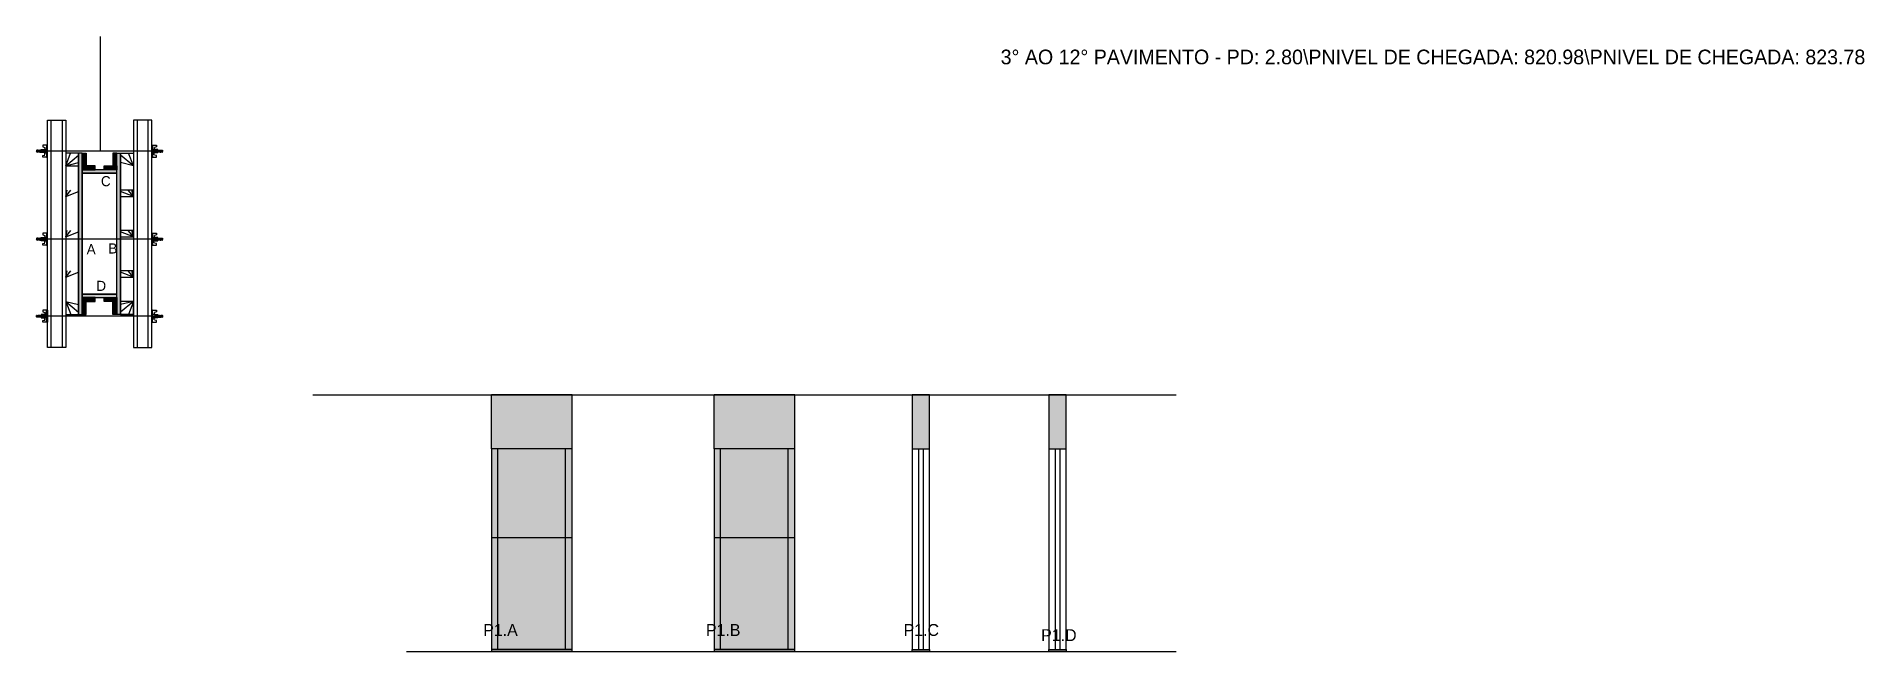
# Model space of a CAD drawing. Header units: metres. Extents: x 4302 to 6297, y 12118 to 12788.
import ezdxf

# ---------------------------------------------------------------- set-up
doc = ezdxf.new("R2010")
doc.units = ezdxf.units.M
for name, color, linetype in [('CHAPA', 7, 'Continuous'), ('COTA', 7, 'Continuous'), ('Hachura', 7, 'Continuous'), ('Madeira', 7, 'Continuous'), ('NOMENCLATURA', 7, 'Continuous'), ('Nível', 7, 'Continuous'), ('Painéis', 7, 'Continuous'), ('Perfil Metálico', 7, 'Continuous'), ('SARR_2.2x7', 7, 'Continuous'), ('SARRAFO', 7, 'Continuous'), ('Texto Seção', 7, 'Continuous'), ('TEXTO_GERAL', 7, 'Continuous')]:
    doc.layers.add(name, color=color, linetype=linetype)

msp = doc.modelspace()

# ---------------------------------------------------------------- hatches: boundary and pattern name
at = {"layer": 'COTA'}
h = msp.add_hatch(color=7, dxfattribs=at)
h.dxf.hatch_style = 1
h.paths.add_polyline_path([(4798.5, 12338.5), (4886.5, 12338.5), (4886.5, 12338.5), (4886.5, 12397.5), (4886.5, 12397.5), (4798.5, 12397.5), (4798.5, 12397.5), (4798.5, 12338.5)])
h = msp.add_hatch(color=7, dxfattribs=at)
h.dxf.hatch_style = 1
h.paths.add_polyline_path([(5041.5, 12338.5), (5129.5, 12338.5), (5129.5, 12338.5), (5129.5, 12397.5), (5129.5, 12397.5), (5041.5, 12397.5), (5041.5, 12397.5), (5041.5, 12338.5)])
h = msp.add_hatch(color=7, dxfattribs=at)
h.dxf.hatch_style = 1
h.paths.add_polyline_path([(5276.7, 12338.5), (5276.7, 12397.5), (5276.7, 12397.5), (5257.7, 12397.5), (5257.7, 12397.5), (5257.7, 12338.5), (5257.7, 12338.5), (5276.7, 12338.5)])
h = msp.add_hatch(color=7, dxfattribs=at)
h.dxf.hatch_style = 1
h.paths.add_polyline_path([(5406.6, 12397.5), (5406.6, 12338.5), (5406.6, 12338.5), (5425.6, 12338.5), (5425.6, 12338.5), (5425.6, 12397.5), (5425.6, 12397.5), (5406.6, 12397.5)])
at = {"layer": 'Hachura'}
h = msp.add_hatch(color=7, dxfattribs=at)
h.dxf.hatch_style = 1
h.paths.add_polyline_path([(4352, 12661.2), (4348, 12661.2), (4348, 12661.2), (4348, 12485.2), (4348, 12485.2), (4352, 12485.2), (4352, 12485.2), (4352, 12661.2)])
h = msp.add_hatch(color=7, dxfattribs=at)
h.dxf.hatch_style = 1
h.paths.add_polyline_path([(4352, 12647.2), (4356.4, 12647.2), (4356.4, 12647.2), (4356.4, 12661.2), (4356.4, 12661.2), (4352, 12661.2), (4352, 12661.2), (4352, 12647.2)])
h = msp.add_hatch(color=7, dxfattribs=at)
h.dxf.hatch_style = 1
h.paths.add_polyline_path([(4352, 12642.8), (4352, 12647.2), (4352, 12647.2), (4366, 12647.2), (4366, 12647.2), (4366, 12642.8), (4366, 12642.8), (4352, 12642.8)])
h = msp.add_hatch(color=7, dxfattribs=at)
h.dxf.hatch_style = 1
h.paths.add_polyline_path([(4390, 12642.8), (4390, 12647.2), (4390, 12647.2), (4376, 12647.2), (4376, 12647.2), (4376, 12642.8), (4376, 12642.8), (4390, 12642.8)])
h = msp.add_hatch(color=7, dxfattribs=at)
h.dxf.hatch_style = 1
h.paths.add_polyline_path([(4390, 12647.2), (4385.6, 12647.2), (4385.6, 12647.2), (4385.6, 12661.2), (4385.6, 12661.2), (4390, 12661.2), (4390, 12661.2), (4390, 12647.2)])
h = msp.add_hatch(color=7, dxfattribs=at)
h.dxf.hatch_style = 1
h.paths.add_polyline_path([(4390, 12661.2), (4394, 12661.2), (4394, 12661.2), (4394, 12485.2), (4394, 12485.2), (4390, 12485.2), (4390, 12485.2), (4390, 12661.2)])
h = msp.add_hatch(color=7, dxfattribs=at)
h.dxf.hatch_style = 1
h.paths.add_polyline_path([(4390, 12639.2), (4390, 12642.8), (4390, 12642.8), (4352, 12642.8), (4352, 12642.8), (4352, 12639.2), (4352, 12639.2), (4390, 12639.2)])
h = msp.add_hatch(color=7, dxfattribs=at)
h.dxf.hatch_style = 1
h.paths.add_polyline_path([(4390, 12639.2), (4390, 12642.8), (4390, 12642.8), (4352, 12642.8), (4352, 12642.8), (4352, 12639.2), (4352, 12639.2), (4390, 12639.2)])
h = msp.add_hatch(color=7, dxfattribs=at)
h.dxf.hatch_style = 1
h.paths.add_polyline_path([(4390, 12503.6), (4390, 12507.2), (4390, 12507.2), (4352, 12507.2), (4352, 12507.2), (4352, 12503.6), (4352, 12503.6), (4390, 12503.6)])
h = msp.add_hatch(color=7, dxfattribs=at)
h.dxf.hatch_style = 1
h.paths.add_polyline_path([(4390, 12503.6), (4390, 12507.2), (4390, 12507.2), (4352, 12507.2), (4352, 12507.2), (4352, 12503.6), (4352, 12503.6), (4390, 12503.6)])
h = msp.add_hatch(color=7, dxfattribs=at)
h.dxf.hatch_style = 1
h.paths.add_polyline_path([(4352, 12499.2), (4352, 12503.6), (4352, 12503.6), (4366, 12503.6), (4366, 12503.6), (4366, 12499.2), (4366, 12499.2), (4352, 12499.2)])
h = msp.add_hatch(color=7, dxfattribs=at)
h.dxf.hatch_style = 1
h.paths.add_polyline_path([(4352, 12499.2), (4356.4, 12499.2), (4356.4, 12499.2), (4356.4, 12485.2), (4356.4, 12485.2), (4352, 12485.2), (4352, 12485.2), (4352, 12499.2)])
h = msp.add_hatch(color=7, dxfattribs=at)
h.dxf.hatch_style = 1
h.paths.add_polyline_path([(4390, 12499.2), (4390, 12503.6), (4390, 12503.6), (4376, 12503.6), (4376, 12503.6), (4376, 12499.2), (4376, 12499.2), (4390, 12499.2)])
h = msp.add_hatch(color=7, dxfattribs=at)
h.dxf.hatch_style = 1
h.paths.add_polyline_path([(4390, 12499.2), (4385.6, 12499.2), (4385.6, 12499.2), (4385.6, 12485.2), (4385.6, 12485.2), (4390, 12485.2), (4390, 12485.2), (4390, 12499.2)])
h = msp.add_hatch(color=7, dxfattribs=at)
h.dxf.hatch_style = 1
h.paths.add_polyline_path([(4886.5, 12117.5), (4886.5, 12338.5), (4886.5, 12338.5), (4798.5, 12338.5), (4798.5, 12338.5), (4798.5, 12117.5), (4798.5, 12117.5), (4886.5, 12117.5)])
h = msp.add_hatch(color=7, dxfattribs=at)
h.dxf.hatch_style = 1
h.paths.add_polyline_path([(5129.5, 12338.5), (5041.5, 12338.5), (5041.5, 12338.5), (5041.5, 12117.5), (5041.5, 12117.5), (5129.5, 12117.5), (5129.5, 12117.5), (5129.5, 12338.5)])

# ---------------------------------------------------------------- linework, layer by layer
at = {"layer": 'CHAPA', "color": 7, "lineweight": 25}
for points in [[(4352, 12661.2), (4348, 12661.2), (4348, 12485.2), (4352, 12485.2)], [(4352, 12661.2), (4348, 12661.2), (4348, 12485.2), (4352, 12485.2)], [(4390, 12661.2), (4394, 12661.2), (4394, 12485.2), (4390, 12485.2)], [(4390, 12661.2), (4394, 12661.2), (4394, 12485.2), (4390, 12485.2)], [(4390, 12639.2), (4390, 12642.8), (4352, 12642.8), (4352, 12639.2)], [(4390, 12639.2), (4390, 12642.8), (4352, 12642.8), (4352, 12639.2)], [(4390, 12503.6), (4390, 12507.2), (4352, 12507.2), (4352, 12503.6)], [(4390, 12503.6), (4390, 12507.2), (4352, 12507.2), (4352, 12503.6)]]:
    msp.add_lwpolyline(points, close=True, dxfattribs=at)
at = {"layer": 'COTA', "color": 7, "lineweight": 25}
for p, q in [((4886.5, 12397.5), (4798.5, 12397.5)), ((4798.5, 12338.5), (4798.5, 12397.5)), ((4886.5, 12338.5), (4886.5, 12397.5)), ((5129.5, 12397.5), (5041.5, 12397.5)), ((5041.5, 12338.5), (5041.5, 12397.5)), ((5129.5, 12338.5), (5129.5, 12397.5))]:
    msp.add_line(p, q, dxfattribs=at)
for points in [[(5276.7, 12338.5), (5276.7, 12397.5), (5257.7, 12397.5), (5257.7, 12338.5)], [(5425.6, 12338.5), (5425.6, 12397.5), (5406.6, 12397.5), (5406.6, 12338.5)]]:
    msp.add_lwpolyline(points, dxfattribs=at)
at = {"layer": 'Defpoints', "color": 7, "lineweight": 25}
msp.add_line((4371.9, 12663.2), (4371.9, 12788.2), dxfattribs=at)
at = {"layer": 'Hachura', "color": 7, "lineweight": 25}
for p, q in [((4307.3, 12661.6), (4307.3, 12664.9)), ((4307.3, 12664.9), (4310.5, 12664.9)), ((4307.4, 12661.6), (4307.4, 12664.9)), ((4314, 12669.7), (4308.9, 12669.7)), ((4308.9, 12669.7), (4308.9, 12668)), ((4308.9, 12668), (4311.1, 12667.4)), ((4310.5, 12665.2), (4310.5, 12661.3)), ((4313.1, 12665.2), (4310.5, 12665.2)), ((4311.3, 12667.1), (4311.3, 12665.2)), ((4313.1, 12669.7), (4313.1, 12656.8)), ((4313.1, 12669.7), (4313.1, 12664.5)), ((4313.1, 12669.5), (4314, 12669.5)), ((4313.1, 12669.3), (4314, 12669.3)), ((4313.1, 12669), (4314, 12669)), ((4313.1, 12668.5), (4314, 12668.5)), ((4313.1, 12667.7), (4314, 12667.7)), ((4313.1, 12666.3), (4314, 12666.3)), ((4313.1, 12663.2), (4313.1, 12665.2)), ((4314, 12656.8), (4314, 12669.7)), ((4314, 12657.7), (4314, 12665.6)), ((4428, 12656.8), (4428, 12669.7)), ((4428, 12669.7), (4433.2, 12669.7)), ((4429, 12669.5), (4428, 12669.5)), ((4429, 12669.3), (4428, 12669.3)), ((4429, 12669), (4428, 12669)), ((4429, 12668.5), (4428, 12668.5)), ((4429, 12667.7), (4428, 12667.7)), ((4429, 12666.3), (4428, 12666.3)), ((4428, 12657.7), (4428, 12665.6)), ((4428.9, 12669.7), (4428.9, 12656.8)), ((4428.9, 12669.7), (4428.9, 12664.5)), ((4428.9, 12663.2), (4428.9, 12665.2)), ((4428.9, 12665.2), (4431.5, 12665.2)), ((4430.7, 12667.1), (4430.7, 12665.2)), ((4433.2, 12668), (4431, 12667.4)), ((4431.5, 12665.2), (4431.5, 12661.3)), ((4434.7, 12664.9), (4431.5, 12664.9)), ((4433.2, 12669.7), (4433.2, 12668)), ((4434.7, 12661.6), (4434.7, 12664.9)), ((4434.7, 12661.6), (4434.7, 12664.9)), ((4302.6, 12664.3), (4302.2, 12664)), ((4302.2, 12664), (4302.2, 12662.7)), ((4302.6, 12662.3), (4302.2, 12662.7)), ((4302.9, 12664.3), (4302.6, 12664.3)), ((4302.6, 12664.3), (4302.6, 12664.3)), ((4302.6, 12662.3), (4302.6, 12664.3)), ((4303.2, 12662.3), (4302.6, 12663.6)), ((4303.1, 12662.2), (4302.6, 12663.4)), ((4302.6, 12662.9), (4302.9, 12662.2)), ((4302.6, 12662.6), (4302.7, 12662.3)), ((4302.7, 12662.3), (4302.6, 12662.3)), ((4302.9, 12664.3), (4303.8, 12662.3)), ((4302.9, 12664.3), (4303.8, 12662.3)), ((4303, 12664.3), (4304.1, 12662.2)), ((4304.3, 12662.2), (4303.2, 12664.4)), ((4303.2, 12662.3), (4303.8, 12662.3)), ((4304, 12664.3), (4303.4, 12664.3)), ((4304.4, 12662.3), (4303.4, 12664.3)), ((4304, 12664.3), (4305, 12662.3)), ((4304.1, 12664.3), (4305.2, 12662.2)), ((4305.4, 12662.2), (4304.4, 12664.4)), ((4305, 12662.3), (4304.4, 12662.3)), ((4305.2, 12664.3), (4304.6, 12664.3)), ((4305.5, 12662.3), (4304.6, 12664.3)), ((4304.8, 12664.3), (4304.6, 12664.3)), ((4305.2, 12664.3), (4306.2, 12662.3)), ((4305.3, 12664.3), (4306.4, 12662.2)), ((4306.6, 12662.2), (4305.5, 12664.4)), ((4305.7, 12662.3), (4305.5, 12662.3)), ((4306.4, 12664.3), (4305.7, 12664.3)), ((4306.7, 12662.3), (4305.7, 12664.3)), ((4305.7, 12662.3), (4306.2, 12662.3)), ((4306.4, 12664.3), (4307.3, 12662.3)), ((4307.3, 12663.1), (4306.7, 12664.4)), ((4306.7, 12662.3), (4307.3, 12662.3)), ((4307.3, 12663.4), (4306.9, 12664.3)), ((4307.3, 12664.3), (4306.9, 12664.3)), ((4438.8, 12663.2), (4307, 12663.2)), ((4307.3, 12663.9), (4310.5, 12663.9)), ((4307.3, 12662.3), (4310.5, 12662.3)), ((4310.5, 12661.6), (4307.3, 12661.6)), ((4308.9, 12658.5), (4311.1, 12659)), ((4308.9, 12656.8), (4308.9, 12658.5)), ((4313.1, 12656.8), (4308.9, 12656.8)), ((4310.5, 12661.3), (4310.5, 12661.6)), ((4310.5, 12661.3), (4310.5, 12661.6)), ((4310.5, 12661.3), (4313.1, 12661.3)), ((4313.1, 12663.6), (4311.1, 12663.6)), ((4311.1, 12663), (4313.1, 12663)), ((4311.3, 12659.4), (4311.3, 12661.3)), ((4313.1, 12664.5), (4313.1, 12663.9)), ((4313.1, 12663.2), (4314, 12663.2)), ((4313.1, 12660.2), (4314, 12660.2)), ((4313.1, 12658.8), (4314, 12658.8)), ((4313.1, 12657.9), (4314, 12657.9)), ((4313.1, 12657.5), (4314, 12657.5)), ((4313.1, 12657.1), (4314, 12657.1)), ((4313.1, 12656.9), (4314, 12656.9)), ((4313.1, 12656.8), (4314, 12656.8)), ((4313.4, 12664.2), (4313.2, 12664.2)), ((4313.3, 12662.3), (4313.7, 12662.3)), ((4313.9, 12664.2), (4313.4, 12664.2)), ((4428.9, 12663.2), (4428, 12663.2)), ((4429, 12660.2), (4428, 12660.2)), ((4429, 12658.8), (4428, 12658.8)), ((4429, 12657.9), (4428, 12657.9)), ((4429, 12657.5), (4428, 12657.5)), ((4429, 12657.1), (4428, 12657.1)), ((4429, 12656.9), (4428, 12656.9)), ((4428.9, 12656.8), (4428, 12656.8)), ((4428.2, 12664.2), (4428.6, 12664.2)), ((4428.8, 12662.3), (4428.4, 12662.3)), ((4428.6, 12664.2), (4428.8, 12664.2)), ((4428.9, 12664.5), (4428.9, 12663.9)), ((4428.9, 12663.6), (4430.9, 12663.6)), ((4430.9, 12663), (4428.9, 12663)), ((4431.5, 12661.3), (4428.9, 12661.3)), ((4428.9, 12656.8), (4433.2, 12656.8)), ((4430.7, 12659.4), (4430.7, 12661.3)), ((4433.2, 12658.5), (4431, 12659)), ((4434.7, 12663.9), (4431.5, 12663.9)), ((4434.7, 12662.3), (4431.5, 12662.3)), ((4431.5, 12661.6), (4434.7, 12661.6)), ((4431.5, 12661.3), (4431.5, 12661.6)), ((4431.5, 12661.3), (4431.5, 12661.6)), ((4433.2, 12656.8), (4433.2, 12658.5)), ((4434.7, 12663.1), (4435.4, 12664.4)), ((4435.7, 12664.3), (4434.7, 12662.3)), ((4434.7, 12663.4), (4435.2, 12664.3)), ((4434.7, 12664.3), (4435.2, 12664.3)), ((4435.4, 12662.3), (4434.7, 12662.3)), ((4435.4, 12662.3), (4436.4, 12664.3)), ((4435.5, 12662.2), (4436.5, 12664.4)), ((4435.7, 12664.3), (4436.4, 12664.3)), ((4436.8, 12664.3), (4435.7, 12662.2)), ((4436.9, 12664.3), (4435.9, 12662.3)), ((4436.3, 12662.3), (4435.9, 12662.3)), ((4436.3, 12662.3), (4436.5, 12662.3)), ((4436.5, 12662.3), (4437.5, 12664.3)), ((4436.6, 12662.2), (4437.7, 12664.4)), ((4436.9, 12664.3), (4437.5, 12664.3)), ((4437.9, 12664.3), (4436.9, 12662.2)), ((4438, 12664.3), (4437.1, 12662.3)), ((4437.1, 12662.3), (4437.7, 12662.3)), ((4437.3, 12664.3), (4437.5, 12664.3)), ((4437.7, 12662.3), (4438.7, 12664.3)), ((4437.8, 12662.2), (4438.9, 12664.4)), ((4438, 12664.3), (4438.7, 12664.3)), ((4439.1, 12664.3), (4438, 12662.2)), ((4439.2, 12664.3), (4438.2, 12662.3)), ((4439.2, 12664.3), (4438.2, 12662.3)), ((4438.9, 12662.3), (4438.2, 12662.3)), ((4438.9, 12662.3), (4439.5, 12663.6)), ((4438.9, 12662.2), (4439.5, 12663.4)), ((4439.2, 12664.3), (4439.5, 12664.3)), ((4439.5, 12662.9), (4439.2, 12662.2)), ((4439.5, 12662.6), (4439.4, 12662.3)), ((4439.4, 12662.3), (4439.5, 12662.3)), ((4439.5, 12664.3), (4439.5, 12664.3)), ((4439.5, 12664.3), (4439.8, 12664)), ((4439.5, 12662.3), (4439.5, 12664.3)), ((4439.5, 12662.3), (4439.8, 12662.7)), ((4439.8, 12664), (4439.8, 12662.7)), ((4302.6, 12568.3), (4302.2, 12568)), ((4302.2, 12568), (4302.2, 12566.7)), ((4302.6, 12566.3), (4302.2, 12566.7)), ((4302.9, 12568.3), (4302.6, 12568.3)), ((4302.6, 12568.3), (4302.6, 12568.3)), ((4302.6, 12566.3), (4302.6, 12568.3)), ((4303.2, 12566.3), (4302.6, 12567.6)), ((4303.1, 12566.2), (4302.6, 12567.4)), ((4302.6, 12566.9), (4302.9, 12566.2)), ((4302.6, 12566.6), (4302.7, 12566.3)), ((4302.7, 12566.3), (4302.6, 12566.3)), ((4302.9, 12568.3), (4303.8, 12566.3)), ((4302.9, 12568.3), (4303.8, 12566.3)), ((4303, 12568.3), (4304.1, 12566.2)), ((4304.3, 12566.2), (4303.2, 12568.4)), ((4303.2, 12566.3), (4303.8, 12566.3)), ((4304, 12568.3), (4303.4, 12568.3)), ((4304.4, 12566.3), (4303.4, 12568.3)), ((4304, 12568.3), (4305, 12566.3)), ((4304.1, 12568.3), (4305.2, 12566.2)), ((4305.4, 12566.2), (4304.4, 12568.4)), ((4305, 12566.3), (4304.4, 12566.3)), ((4305.2, 12568.3), (4304.6, 12568.3)), ((4305.5, 12566.3), (4304.6, 12568.3)), ((4304.8, 12568.3), (4304.6, 12568.3)), ((4305.2, 12568.3), (4306.2, 12566.3)), ((4305.3, 12568.3), (4306.4, 12566.2)), ((4306.6, 12566.2), (4305.5, 12568.4)), ((4305.7, 12566.3), (4305.5, 12566.3)), ((4306.4, 12568.3), (4305.7, 12568.3)), ((4306.7, 12566.3), (4305.7, 12568.3)), ((4305.7, 12566.3), (4306.2, 12566.3)), ((4306.4, 12568.3), (4307.3, 12566.3)), ((4307.3, 12567.1), (4306.7, 12568.4)), ((4306.7, 12566.3), (4307.3, 12566.3)), ((4307.3, 12567.4), (4306.9, 12568.3)), ((4307.3, 12568.3), (4306.9, 12568.3)), ((4438.8, 12567.2), (4307, 12567.2)), ((4307.3, 12565.6), (4307.3, 12568.9)), ((4307.3, 12568.9), (4310.5, 12568.9)), ((4307.3, 12567.9), (4310.5, 12567.9)), ((4307.3, 12566.3), (4310.5, 12566.3)), ((4310.5, 12565.6), (4307.3, 12565.6)), ((4307.4, 12565.6), (4307.4, 12568.9)), ((4314, 12573.7), (4308.9, 12573.7)), ((4308.9, 12573.7), (4308.9, 12572)), ((4308.9, 12572), (4311.1, 12571.4)), ((4310.5, 12569.2), (4310.5, 12565.3)), ((4313.1, 12569.2), (4310.5, 12569.2)), ((4310.5, 12565.3), (4310.5, 12565.6)), ((4310.5, 12565.3), (4310.5, 12565.6)), ((4310.5, 12565.3), (4313.1, 12565.3)), ((4313.1, 12567.6), (4311.1, 12567.6)), ((4311.1, 12567), (4313.1, 12567)), ((4311.3, 12571.1), (4311.3, 12569.2)), ((4311.3, 12563.4), (4311.3, 12565.3)), ((4313.1, 12573.7), (4313.1, 12560.8)), ((4313.1, 12573.7), (4313.1, 12568.5)), ((4313.1, 12573.5), (4314, 12573.5)), ((4313.1, 12573.3), (4314, 12573.3)), ((4313.1, 12573), (4314, 12573)), ((4313.1, 12572.5), (4314, 12572.5)), ((4313.1, 12571.7), (4314, 12571.7)), ((4313.1, 12570.3), (4314, 12570.3)), ((4313.1, 12567.2), (4313.1, 12569.2)), ((4313.1, 12568.5), (4313.1, 12567.9)), ((4313.1, 12567.2), (4314, 12567.2)), ((4313.4, 12568.2), (4313.2, 12568.2)), ((4313.3, 12566.3), (4313.7, 12566.3)), ((4313.9, 12568.2), (4313.4, 12568.2)), ((4314, 12560.8), (4314, 12573.7)), ((4314, 12561.7), (4314, 12569.6)), ((4428, 12560.8), (4428, 12573.7)), ((4428, 12573.7), (4433.2, 12573.7)), ((4429, 12573.5), (4428, 12573.5)), ((4429, 12573.3), (4428, 12573.3)), ((4429, 12573), (4428, 12573)), ((4429, 12572.5), (4428, 12572.5)), ((4429, 12571.7), (4428, 12571.7)), ((4429, 12570.3), (4428, 12570.3)), ((4428, 12561.7), (4428, 12569.6)), ((4428.9, 12567.2), (4428, 12567.2)), ((4428.2, 12568.2), (4428.6, 12568.2)), ((4428.8, 12566.3), (4428.4, 12566.3)), ((4428.6, 12568.2), (4428.8, 12568.2)), ((4428.9, 12573.7), (4428.9, 12560.8)), ((4428.9, 12573.7), (4428.9, 12568.5)), ((4428.9, 12567.2), (4428.9, 12569.2)), ((4428.9, 12569.2), (4431.5, 12569.2)), ((4428.9, 12568.5), (4428.9, 12567.9)), ((4428.9, 12567.6), (4430.9, 12567.6)), ((4430.9, 12567), (4428.9, 12567)), ((4431.5, 12565.3), (4428.9, 12565.3)), ((4430.7, 12571.1), (4430.7, 12569.2)), ((4430.7, 12563.4), (4430.7, 12565.3)), ((4433.2, 12572), (4431, 12571.4)), ((4431.5, 12569.2), (4431.5, 12565.3)), ((4434.7, 12568.9), (4431.5, 12568.9)), ((4434.7, 12567.9), (4431.5, 12567.9)), ((4434.7, 12566.3), (4431.5, 12566.3)), ((4431.5, 12565.6), (4434.7, 12565.6)), ((4431.5, 12565.3), (4431.5, 12565.6)), ((4431.5, 12565.3), (4431.5, 12565.6)), ((4433.2, 12573.7), (4433.2, 12572)), ((4434.7, 12565.6), (4434.7, 12568.9)), ((4434.7, 12565.6), (4434.7, 12568.9)), ((4434.7, 12567.1), (4435.4, 12568.4)), ((4435.7, 12568.3), (4434.7, 12566.3)), ((4434.7, 12567.4), (4435.2, 12568.3)), ((4434.7, 12568.3), (4435.2, 12568.3)), ((4435.4, 12566.3), (4434.7, 12566.3)), ((4435.4, 12566.3), (4436.4, 12568.3)), ((4435.5, 12566.2), (4436.5, 12568.4)), ((4435.7, 12568.3), (4436.4, 12568.3)), ((4436.8, 12568.3), (4435.7, 12566.2)), ((4436.9, 12568.3), (4435.9, 12566.3)), ((4436.3, 12566.3), (4435.9, 12566.3)), ((4436.3, 12566.3), (4436.5, 12566.3)), ((4436.5, 12566.3), (4437.5, 12568.3)), ((4436.6, 12566.2), (4437.7, 12568.4)), ((4436.9, 12568.3), (4437.5, 12568.3)), ((4437.9, 12568.3), (4436.9, 12566.2)), ((4438, 12568.3), (4437.1, 12566.3)), ((4437.1, 12566.3), (4437.7, 12566.3)), ((4437.3, 12568.3), (4437.5, 12568.3)), ((4437.7, 12566.3), (4438.7, 12568.3)), ((4437.8, 12566.2), (4438.9, 12568.4)), ((4438, 12568.3), (4438.7, 12568.3)), ((4439.1, 12568.3), (4438, 12566.2)), ((4439.2, 12568.3), (4438.2, 12566.3)), ((4439.2, 12568.3), (4438.2, 12566.3)), ((4438.9, 12566.3), (4438.2, 12566.3)), ((4438.9, 12566.3), (4439.5, 12567.6)), ((4438.9, 12566.2), (4439.5, 12567.4)), ((4439.2, 12568.3), (4439.5, 12568.3)), ((4439.5, 12566.9), (4439.2, 12566.2)), ((4439.5, 12566.6), (4439.4, 12566.3)), ((4439.4, 12566.3), (4439.5, 12566.3)), ((4439.5, 12568.3), (4439.5, 12568.3)), ((4439.5, 12568.3), (4439.8, 12568)), ((4439.5, 12566.3), (4439.5, 12568.3)), ((4439.5, 12566.3), (4439.8, 12566.7)), ((4439.8, 12568), (4439.8, 12566.7)), ((4308.9, 12562.5), (4311.1, 12563)), ((4308.9, 12560.8), (4308.9, 12562.5)), ((4313.1, 12560.8), (4308.9, 12560.8)), ((4313.1, 12564.2), (4314, 12564.2)), ((4313.1, 12562.8), (4314, 12562.8)), ((4313.1, 12561.9), (4314, 12561.9)), ((4313.1, 12561.5), (4314, 12561.5)), ((4313.1, 12561.1), (4314, 12561.1)), ((4313.1, 12560.9), (4314, 12560.9)), ((4313.1, 12560.8), (4314, 12560.8)), ((4429, 12564.2), (4428, 12564.2)), ((4429, 12562.8), (4428, 12562.8)), ((4429, 12561.9), (4428, 12561.9)), ((4429, 12561.5), (4428, 12561.5)), ((4429, 12561.1), (4428, 12561.1)), ((4429, 12560.9), (4428, 12560.9)), ((4428.9, 12560.8), (4428, 12560.8)), ((4428.9, 12560.8), (4433.2, 12560.8)), ((4433.2, 12562.5), (4431, 12563)), ((4433.2, 12560.8), (4433.2, 12562.5)), ((4313.1, 12489.7), (4308.9, 12489.7)), ((4308.9, 12489.7), (4308.9, 12488)), ((4308.9, 12488), (4311.1, 12487.4)), ((4311.3, 12487.1), (4311.3, 12485.2)), ((4313.1, 12476.8), (4313.1, 12489.7)), ((4313.1, 12489.7), (4314, 12489.7)), ((4313.1, 12489.5), (4314, 12489.5)), ((4313.1, 12489.3), (4314, 12489.3)), ((4313.1, 12489), (4314, 12489)), ((4313.1, 12488.5), (4314, 12488.5)), ((4313.1, 12487.7), (4314, 12487.7)), ((4313.1, 12486.3), (4314, 12486.3)), ((4314, 12489.7), (4314, 12476.8)), ((4314, 12488.7), (4314, 12480.9)), ((4428, 12489.7), (4428, 12476.8)), ((4428.9, 12489.7), (4428, 12489.7)), ((4429, 12489.5), (4428, 12489.5)), ((4429, 12489.3), (4428, 12489.3)), ((4429, 12489), (4428, 12489)), ((4428, 12488.7), (4428, 12480.9)), ((4429, 12488.5), (4428, 12488.5)), ((4429, 12487.7), (4428, 12487.7)), ((4429, 12486.3), (4428, 12486.3)), ((4428.9, 12476.8), (4428.9, 12489.7)), ((4428.9, 12489.7), (4433.2, 12489.7)), ((4430.7, 12487.1), (4430.7, 12485.2)), ((4433.2, 12488), (4431, 12487.4)), ((4433.2, 12489.7), (4433.2, 12488)), ((4302.6, 12484.1), (4302.2, 12483.8)), ((4302.2, 12482.5), (4302.2, 12483.8)), ((4302.6, 12482.2), (4302.2, 12482.5)), ((4302.6, 12483.6), (4302.9, 12484.3)), ((4303.1, 12484.2), (4302.6, 12483.1)), ((4302.6, 12483.9), (4302.7, 12484.1)), ((4302.7, 12484.1), (4302.6, 12484.1)), ((4303.2, 12484.1), (4302.6, 12482.8)), ((4302.6, 12484.1), (4302.6, 12482.2)), ((4302.9, 12482.2), (4302.6, 12482.2)), ((4302.6, 12482.2), (4302.6, 12482.2)), ((4302.9, 12482.2), (4303.8, 12484.1)), ((4302.9, 12482.2), (4303.8, 12484.1)), ((4303, 12482.1), (4304.1, 12484.3)), ((4304.3, 12484.2), (4303.2, 12482.1)), ((4303.2, 12484.1), (4303.8, 12484.1)), ((4304.4, 12484.1), (4303.4, 12482.2)), ((4304, 12482.2), (4303.4, 12482.2)), ((4304, 12482.2), (4305, 12484.1)), ((4304.1, 12482.1), (4305.2, 12484.3)), ((4305.4, 12484.2), (4304.4, 12482.1)), ((4305, 12484.1), (4304.4, 12484.1)), ((4305.5, 12484.1), (4304.6, 12482.2)), ((4305.2, 12482.2), (4304.6, 12482.2)), ((4304.8, 12482.2), (4304.6, 12482.2)), ((4305.2, 12482.2), (4306.2, 12484.1)), ((4305.3, 12482.1), (4306.4, 12484.3)), ((4306.6, 12484.2), (4305.5, 12482.1)), ((4305.7, 12484.1), (4305.5, 12484.1)), ((4305.7, 12484.1), (4306.2, 12484.1)), ((4306.7, 12484.1), (4305.7, 12482.2)), ((4306.4, 12482.2), (4305.7, 12482.2)), ((4306.4, 12482.2), (4307.3, 12484.1)), ((4306.7, 12484.1), (4307.3, 12484.1)), ((4307.3, 12483.4), (4306.7, 12482.1)), ((4307.3, 12483.1), (4306.9, 12482.2)), ((4307.3, 12482.2), (4306.9, 12482.2)), ((4438.8, 12483.2), (4307, 12483.2)), ((4307.3, 12484.9), (4307.3, 12481.6)), ((4310.5, 12484.9), (4307.3, 12484.9)), ((4307.3, 12484.1), (4310.5, 12484.1)), ((4307.3, 12482.6), (4310.5, 12482.6)), ((4307.3, 12481.6), (4310.5, 12481.6)), ((4307.4, 12484.9), (4307.4, 12481.6)), ((4308.9, 12478.5), (4311.1, 12479)), ((4308.9, 12476.8), (4308.9, 12478.5)), ((4314, 12476.8), (4308.9, 12476.8)), ((4310.5, 12481.3), (4310.5, 12485.2)), ((4310.5, 12485.2), (4313.1, 12485.2)), ((4310.5, 12485.2), (4310.5, 12484.9)), ((4310.5, 12485.2), (4310.5, 12484.9)), ((4313.1, 12481.3), (4310.5, 12481.3)), ((4311.1, 12483.4), (4313.1, 12483.4)), ((4313.1, 12482.9), (4311.1, 12482.9)), ((4311.3, 12479.4), (4311.3, 12481.3)), ((4313.1, 12483.2), (4313.1, 12481.3)), ((4313.1, 12483.2), (4314, 12483.2)), ((4313.1, 12481.9), (4313.1, 12482.6)), ((4313.1, 12476.8), (4313.1, 12481.9)), ((4313.1, 12480.2), (4314, 12480.2)), ((4313.1, 12478.8), (4314, 12478.8)), ((4313.1, 12477.9), (4314, 12477.9)), ((4313.1, 12477.5), (4314, 12477.5)), ((4313.1, 12477.1), (4314, 12477.1)), ((4313.1, 12476.9), (4314, 12476.9)), ((4313.4, 12482.3), (4313.2, 12482.3)), ((4313.3, 12484.2), (4313.7, 12484.2)), ((4313.9, 12482.3), (4313.4, 12482.3)), ((4428.9, 12483.2), (4428, 12483.2)), ((4429, 12480.2), (4428, 12480.2)), ((4429, 12478.8), (4428, 12478.8)), ((4429, 12477.9), (4428, 12477.9)), ((4429, 12477.5), (4428, 12477.5)), ((4429, 12477.1), (4428, 12477.1)), ((4429, 12476.9), (4428, 12476.9)), ((4428, 12476.8), (4433.2, 12476.8)), ((4428.2, 12482.3), (4428.6, 12482.3)), ((4428.8, 12484.2), (4428.4, 12484.2)), ((4428.6, 12482.3), (4428.8, 12482.3)), ((4431.5, 12485.2), (4428.9, 12485.2)), ((4430.9, 12483.4), (4428.9, 12483.4)), ((4428.9, 12483.2), (4428.9, 12481.3)), ((4428.9, 12482.9), (4430.9, 12482.9)), ((4428.9, 12481.9), (4428.9, 12482.6)), ((4428.9, 12476.8), (4428.9, 12481.9)), ((4428.9, 12481.3), (4431.5, 12481.3)), ((4430.7, 12479.4), (4430.7, 12481.3)), ((4433.2, 12478.5), (4431, 12479)), ((4431.5, 12481.3), (4431.5, 12485.2)), ((4431.5, 12485.2), (4431.5, 12484.9)), ((4431.5, 12485.2), (4431.5, 12484.9)), ((4431.5, 12484.9), (4434.7, 12484.9)), ((4434.7, 12484.1), (4431.5, 12484.1)), ((4434.7, 12482.6), (4431.5, 12482.6)), ((4434.7, 12481.6), (4431.5, 12481.6)), ((4433.2, 12476.8), (4433.2, 12478.5)), ((4434.7, 12484.9), (4434.7, 12481.6)), ((4434.7, 12484.9), (4434.7, 12481.6)), ((4435.4, 12484.1), (4434.7, 12484.1)), ((4435.7, 12482.2), (4434.7, 12484.1)), ((4434.7, 12483.4), (4435.4, 12482.1)), ((4434.7, 12483.1), (4435.2, 12482.2)), ((4434.7, 12482.2), (4435.2, 12482.2)), ((4435.4, 12484.1), (4436.4, 12482.2)), ((4435.5, 12484.2), (4436.5, 12482.1)), ((4436.8, 12482.1), (4435.7, 12484.3)), ((4435.7, 12482.2), (4436.4, 12482.2)), ((4436.3, 12484.1), (4435.9, 12484.1)), ((4436.9, 12482.2), (4435.9, 12484.1)), ((4436.3, 12484.1), (4436.5, 12484.1)), ((4436.5, 12484.1), (4437.5, 12482.2)), ((4436.6, 12484.2), (4437.7, 12482.1)), ((4437.9, 12482.1), (4436.9, 12484.3)), ((4436.9, 12482.2), (4437.5, 12482.2)), ((4437.1, 12484.1), (4437.7, 12484.1)), ((4438, 12482.2), (4437.1, 12484.1)), ((4437.3, 12482.2), (4437.5, 12482.2)), ((4437.7, 12484.1), (4438.7, 12482.2)), ((4437.8, 12484.2), (4438.9, 12482.1)), ((4439.1, 12482.1), (4438, 12484.3)), ((4438, 12482.2), (4438.7, 12482.2)), ((4439.2, 12482.2), (4438.2, 12484.1)), ((4438.9, 12484.1), (4438.2, 12484.1)), ((4439.2, 12482.2), (4438.2, 12484.1)), ((4438.9, 12484.2), (4439.5, 12483.1)), ((4438.9, 12484.1), (4439.5, 12482.8)), ((4439.5, 12483.6), (4439.2, 12484.3)), ((4439.2, 12482.2), (4439.5, 12482.2)), ((4439.5, 12483.9), (4439.4, 12484.1)), ((4439.4, 12484.1), (4439.5, 12484.1)), ((4439.5, 12484.1), (4439.8, 12483.8)), ((4439.5, 12484.1), (4439.5, 12482.2)), ((4439.5, 12482.2), (4439.8, 12482.5)), ((4439.5, 12482.2), (4439.5, 12482.2)), ((4439.8, 12482.5), (4439.8, 12483.8))]:
    msp.add_line(p, q, dxfattribs=at)
at = {"layer": 'Madeira', "color": 7, "lineweight": 25}
for p, q in [((4334, 12647.2), (4339.4, 12661.2)), ((4334, 12647.2), (4348, 12658.7)), ((4334, 12647.2), (4348, 12650.7)), ((4408, 12647.2), (4394, 12658.7)), ((4408, 12647.2), (4394, 12650.7)), ((4408, 12647.2), (4402.6, 12661.2)), ((4334, 12613.7), (4339.8, 12620.7)), ((4334, 12613.7), (4335.8, 12620.7)), ((4334, 12613.7), (4348, 12619.2)), ((4408, 12613.7), (4394, 12619.2)), ((4408, 12613.7), (4402.3, 12620.7)), ((4408, 12613.7), (4406.3, 12620.7)), ((4334, 12569.7), (4339.8, 12576.7)), ((4334, 12569.7), (4335.8, 12576.7)), ((4334, 12569.7), (4348, 12575.2)), ((4408, 12569.7), (4394, 12575.2)), ((4408, 12569.7), (4402.3, 12576.7)), ((4408, 12569.7), (4406.3, 12576.7)), ((4334, 12525.7), (4339.8, 12532.7)), ((4334, 12525.7), (4335.8, 12532.7)), ((4334, 12525.7), (4348, 12531.2)), ((4408, 12525.7), (4394, 12531.2)), ((4408, 12525.7), (4402.3, 12532.7)), ((4408, 12525.7), (4406.3, 12532.7)), ((4334, 12499.2), (4348, 12487.7)), ((4334, 12499.2), (4348, 12495.8)), ((4334, 12499.2), (4339.5, 12485.2)), ((4408, 12499.2), (4394, 12487.7)), ((4408, 12499.2), (4394, 12495.8)), ((4408, 12499.2), (4402.6, 12485.2))]:
    msp.add_line(p, q, dxfattribs=at)
for points in [[(4334, 12647.2), (4348, 12647.2), (4348, 12661.2), (4334, 12661.2)], [(4334, 12485.2), (4348, 12485.2), (4348, 12661.2), (4334, 12661.2)], [(4408, 12485.2), (4394, 12485.2), (4394, 12661.2), (4408, 12661.2)], [(4408, 12613.7), (4408, 12620.7), (4394, 12620.7), (4394, 12613.7)], [(4408, 12569.7), (4408, 12576.7), (4394, 12576.7), (4394, 12569.7)], [(4408, 12525.7), (4408, 12532.7), (4394, 12532.7), (4394, 12525.7)], [(4408, 12499.2), (4394, 12499.2), (4394, 12485.2), (4408, 12485.2)]]:
    msp.add_lwpolyline(points, close=True, dxfattribs=at)
at = {"layer": 'Nível', "color": 7, "lineweight": 25}
for p, q in [((4603.7, 12397.5), (5545.7, 12397.5)), ((4705.9, 12117.5), (5545.7, 12117.5))]:
    msp.add_line(p, q, dxfattribs=at)
at = {"layer": 'Painéis', "color": 7, "lineweight": 25}
for p, q in [((4798.5, 12338.5), (4798.5, 12117.5)), ((4886.5, 12338.5), (4798.5, 12338.5)), ((4886.5, 12117.5), (4886.5, 12338.5)), ((5041.5, 12338.5), (5041.5, 12117.5)), ((5129.5, 12338.5), (5041.5, 12338.5)), ((5129.5, 12117.5), (5129.5, 12338.5)), ((5257.7, 12338.5), (5257.7, 12119.5)), ((5257.7, 12338.5), (5276.7, 12338.5)), ((5276.7, 12119.5), (5276.7, 12338.5)), ((5406.6, 12338.5), (5406.6, 12119.5)), ((5406.6, 12338.5), (5425.6, 12338.5)), ((5425.6, 12119.5), (5425.6, 12338.5)), ((4886.5, 12241.5), (4798.5, 12241.5)), ((5129.5, 12241.5), (5041.5, 12241.5)), ((4798.5, 12119.5), (4886.5, 12119.5)), ((5041.5, 12119.5), (5129.5, 12119.5)), ((5257.7, 12119.5), (5276.7, 12119.5)), ((5406.6, 12119.5), (5425.6, 12119.5))]:
    msp.add_line(p, q, dxfattribs=at)
for points in [[(4352, 12507.2), (4390, 12507.2), (4390, 12639.2), (4352, 12639.2)], [(4886.5, 12119.5), (4798.5, 12119.5), (4798.5, 12117.5), (4886.5, 12117.5)], [(5129.5, 12119.5), (5041.5, 12119.5), (5041.5, 12117.5), (5129.5, 12117.5)], [(5257.7, 12119.5), (5276.7, 12119.5), (5276.7, 12117.5), (5257.7, 12117.5)], [(5406.6, 12119.5), (5425.6, 12119.5), (5425.6, 12117.5), (5406.6, 12117.5)]]:
    msp.add_lwpolyline(points, close=True, dxfattribs=at)
at = {"layer": 'Perfil Metálico', "color": 7, "lineweight": 25}
for points in [[(4314, 12697.2), (4334, 12697.2), (4334, 12449.2), (4314, 12449.2)], [(4330, 12449.2), (4318, 12449.2), (4318, 12697.2), (4330, 12697.2)], [(4428, 12697.2), (4408, 12697.2), (4408, 12449.2), (4428, 12449.2)], [(4412, 12449.2), (4424, 12449.2), (4424, 12697.2), (4412, 12697.2)]]:
    msp.add_lwpolyline(points, close=True, dxfattribs=at)
at = {"layer": 'SARR_2.2x7', "color": 7, "lineweight": 25}
for p, q in [((4805.5, 12241.5), (4805.5, 12338.5)), ((4879.5, 12241.5), (4879.5, 12338.5)), ((5048.5, 12241.5), (5048.5, 12338.5)), ((5122.5, 12241.5), (5122.5, 12338.5)), ((5264.7, 12338.5), (5264.7, 12119.5)), ((5269.7, 12338.5), (5269.7, 12119.5)), ((5413.6, 12338.5), (5413.6, 12119.5)), ((5418.6, 12338.5), (5418.6, 12119.5)), ((4805.5, 12119.5), (4805.5, 12241.5)), ((4879.5, 12119.5), (4879.5, 12241.5)), ((5048.5, 12119.5), (5048.5, 12241.5)), ((5122.5, 12119.5), (5122.5, 12241.5)), ((4805.5, 12119.5), (4805.5, 12119.5)), ((4879.5, 12119.5), (4879.5, 12119.5)), ((5048.5, 12119.5), (5048.5, 12119.5)), ((5122.5, 12119.5), (5122.5, 12119.5))]:
    msp.add_line(p, q, dxfattribs=at)
at = {"layer": 'SARRAFO', "color": 7, "lineweight": 25}
for points in [[(4356.4, 12661.2), (4356.4, 12647.2), (4352, 12647.2), (4352, 12661.2)], [(4366, 12647.2), (4352, 12647.2), (4352, 12642.8), (4366, 12642.8)], [(4376, 12647.2), (4390, 12647.2), (4390, 12642.8), (4376, 12642.8)], [(4385.6, 12661.2), (4385.6, 12647.2), (4390, 12647.2), (4390, 12661.2)], [(4366, 12503.6), (4352, 12503.6), (4352, 12499.2), (4366, 12499.2)], [(4356.4, 12485.2), (4356.4, 12499.2), (4352, 12499.2), (4352, 12485.2)], [(4376, 12503.6), (4390, 12503.6), (4390, 12499.2), (4376, 12499.2)], [(4385.6, 12485.2), (4385.6, 12499.2), (4390, 12499.2), (4390, 12485.2)]]:
    msp.add_lwpolyline(points, close=True, dxfattribs=at)

# ---------------------------------------------------------------- texts
at = {"layer": 'NOMENCLATURA', "color": 7, "lineweight": 25}
msp.add_text('3° AO 12° PAVIMENTO - PD: 2.80\\PNIVEL DE CHEGADA: 820.98\\PNIVEL DE CHEGADA: 823.78', height=16, dxfattribs=at).set_placement((5354.2, 12758))
at = {"layer": 'Texto Seção', "color": 7, "lineweight": 25}
for s, p in [('P1.A', (4789.6, 12134.4)), ('P1.B', (5032.6, 12134.4)), ('P1.C', (5248.3, 12134.4)), ('P1.D', (5398.4, 12128.8))]:
    msp.add_text(s, height=13, dxfattribs=at).set_placement(p)
at = {"layer": 'TEXTO_GERAL', "color": 7, "lineweight": 25}
for s, p in [('C', (4372.5, 12625)), ('A', (4356.9, 12550.8)), ('B', (4380.6, 12551.6)), ('D', (4367.5, 12510.8))]:
    msp.add_text(s, height=11, dxfattribs=at).set_placement(p)

doc.saveas('drawing.dxf')
